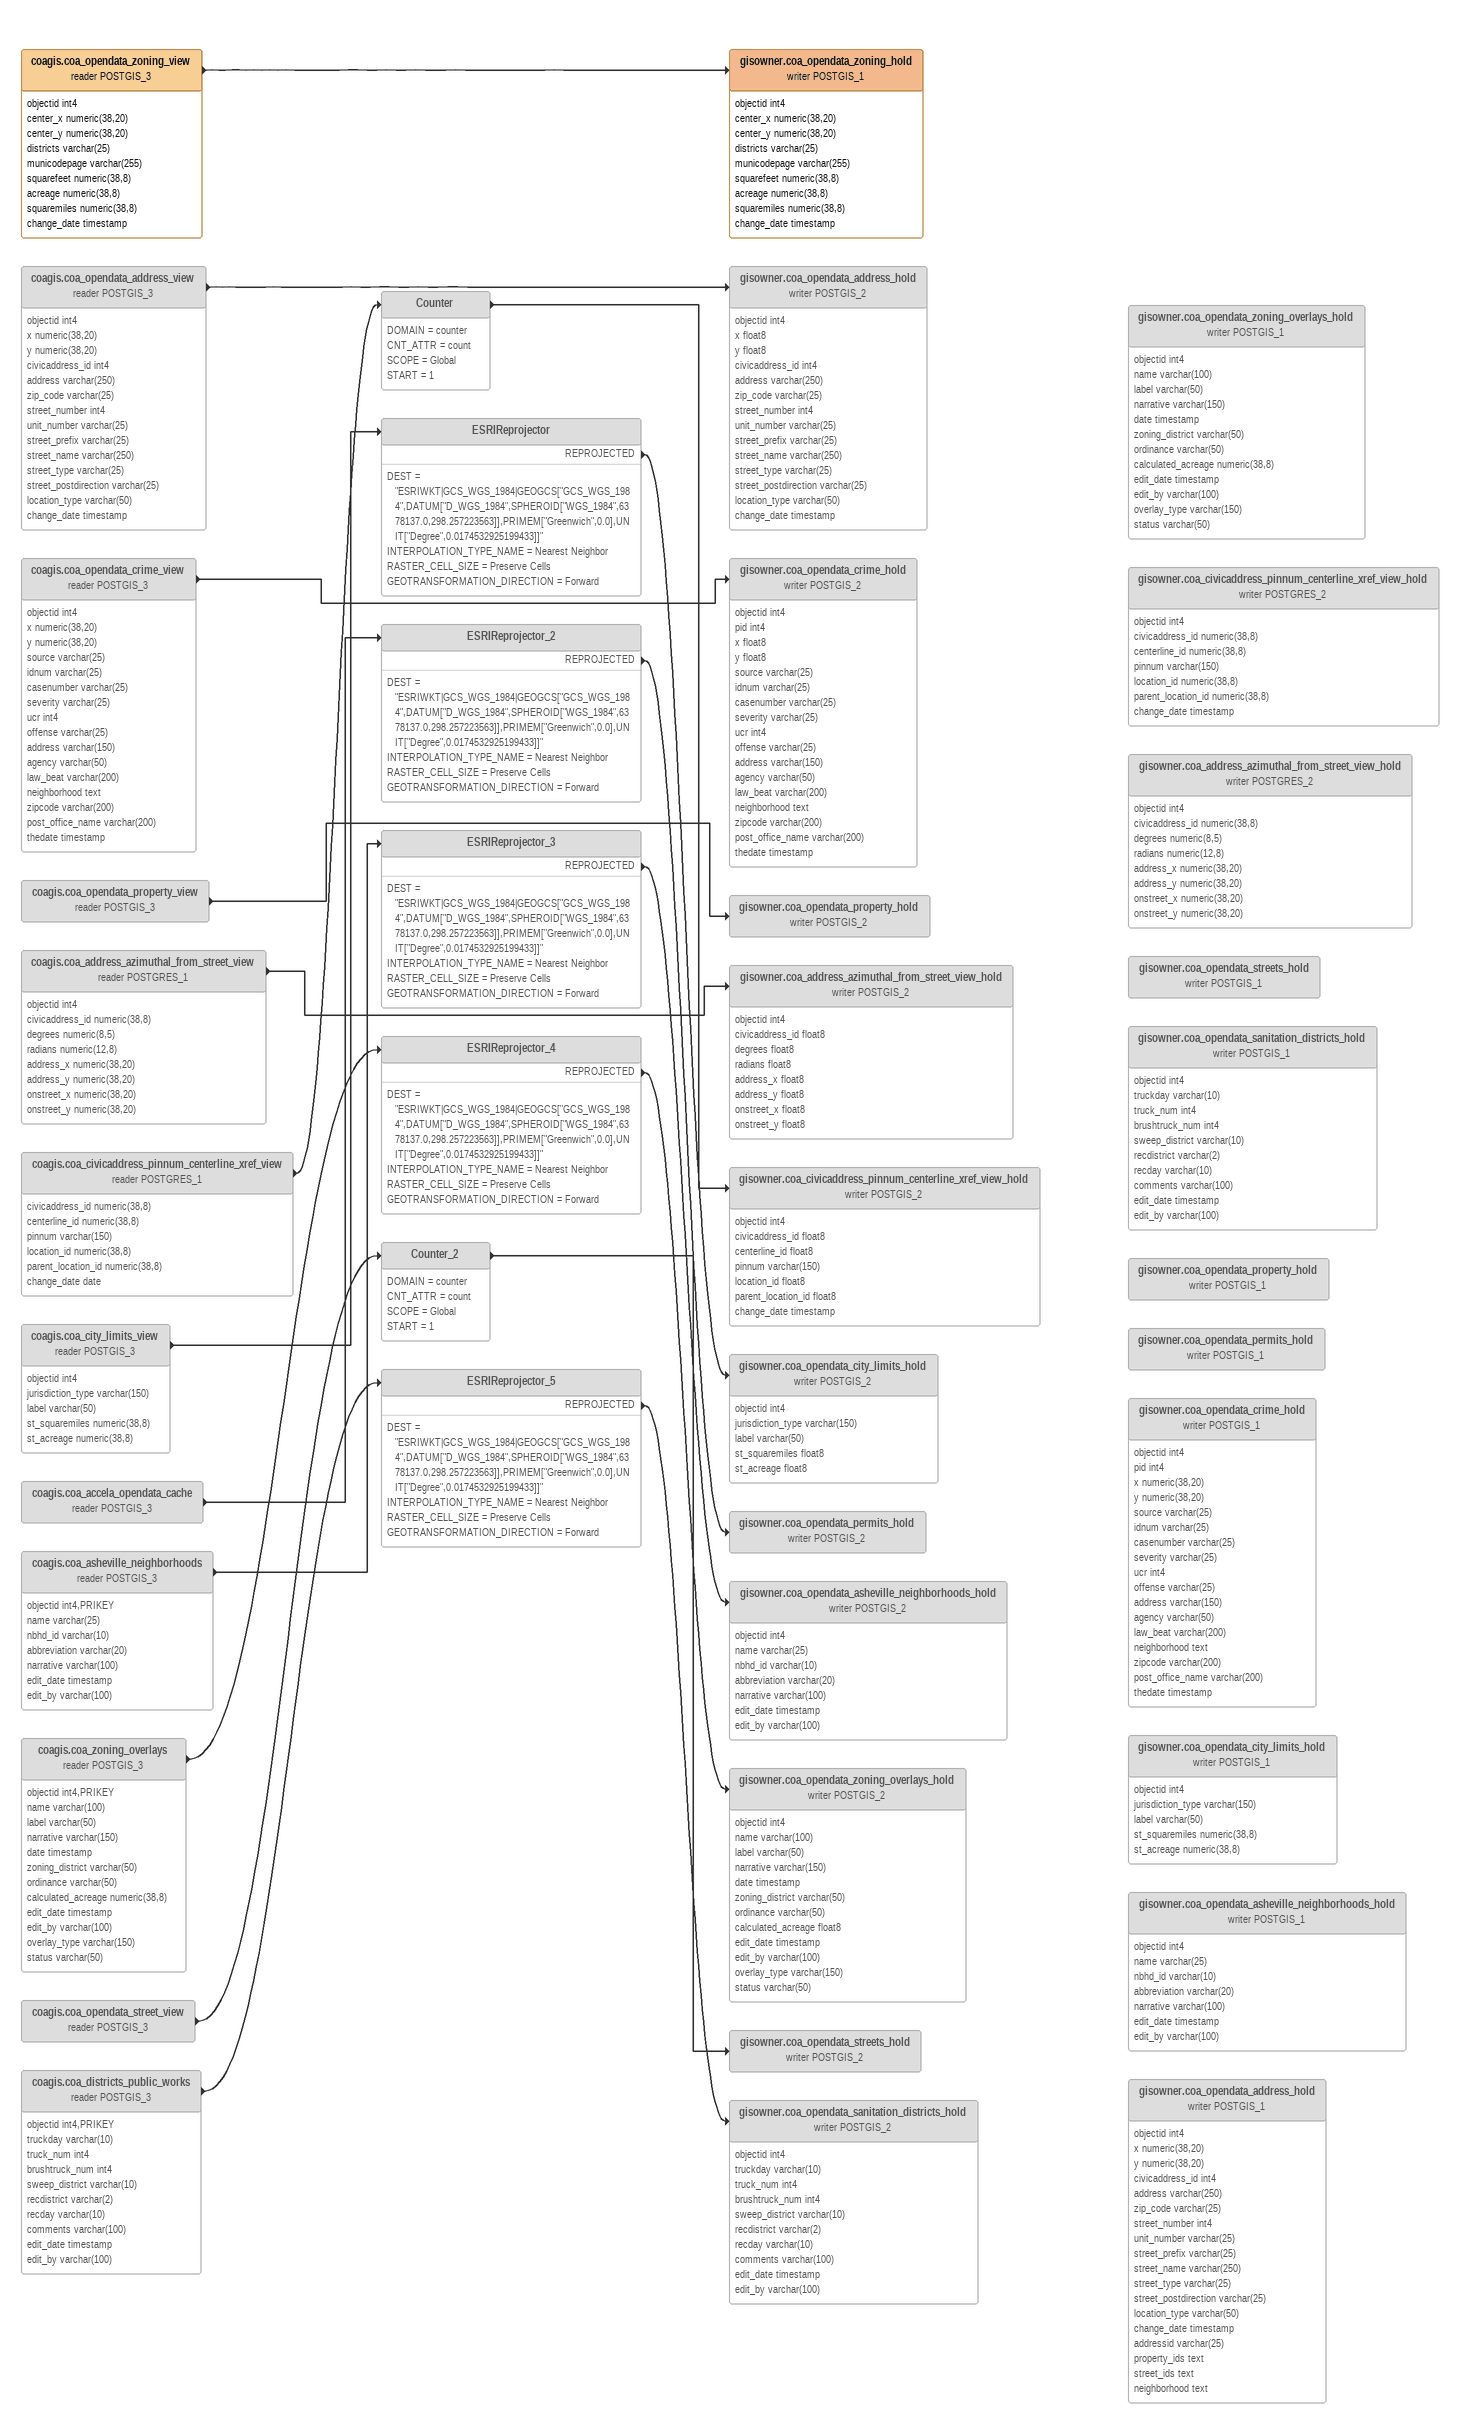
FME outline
coagis.coa_opendata_zoning_view (reader POSTGIS_3)
    attributes: objectid int4, center_x numeric(38,20), center_y numeric(38,20), districts varchar(25), municodepage varchar(255), squarefeet numeric(38,8), acreage numeric(38,8), squaremiles numeric(38,8), change_date timestamp
    -> gisowner.coa_opendata_zoning_hold (writer POSTGIS_1)
gisowner.coa_opendata_zoning_hold (writer POSTGIS_1)
    attributes: objectid int4, center_x numeric(38,20), center_y numeric(38,20), districts varchar(25), municodepage varchar(255), squarefeet numeric(38,8), acreage numeric(38,8), squaremiles numeric(38,8), change_date timestamp
coagis.coa_opendata_address_view (reader POSTGIS_3) [off]
    attributes: objectid int4, x numeric(38,20), y numeric(38,20), civicaddress_id int4, address varchar(250), zip_code varchar(25), street_number int4, unit_number varchar(25), street_prefix varchar(25), street_name varchar(250), street_type varchar(25), street_postdirection varchar(25), location_type varchar(50), change_date timestamp
    -> gisowner.coa_opendata_address_hold (writer POSTGIS_2)
gisowner.coa_opendata_address_hold (writer POSTGIS_2) [off]
    attributes: objectid int4, x float8, y float8, civicaddress_id int4, address varchar(250), zip_code varchar(25), street_number int4, unit_number varchar(25), street_prefix varchar(25), street_name varchar(250), street_type varchar(25), street_postdirection varchar(25), location_type varchar(50), change_date timestamp
coagis.coa_opendata_crime_view (reader POSTGIS_3) [off]
    attributes: objectid int4, x numeric(38,20), y numeric(38,20), source varchar(25), idnum varchar(25), casenumber varchar(25), severity varchar(25), ucr int4, offense varchar(25), address varchar(150), agency varchar(50), law_beat varchar(200), neighborhood text, zipcode varchar(200), post_office_name varchar(200), thedate timestamp
    -> gisowner.coa_opendata_crime_hold (writer POSTGIS_2)
gisowner.coa_opendata_crime_hold (writer POSTGIS_2) [off]
    attributes: objectid int4, pid int4, x float8, y float8, source varchar(25), idnum varchar(25), casenumber varchar(25), severity varchar(25), ucr int4, offense varchar(25), address varchar(150), agency varchar(50), law_beat varchar(200), neighborhood text, zipcode varchar(200), post_office_name varchar(200), thedate timestamp
coagis.coa_opendata_property_view (reader POSTGIS_3) [off]
    -> gisowner.coa_opendata_property_hold (writer POSTGIS_2)
gisowner.coa_opendata_property_hold (writer POSTGIS_2) [off]
coagis.coa_address_azimuthal_from_street_view (reader POSTGRES_1) [off]
    attributes: objectid int4, civicaddress_id numeric(38,8), degrees numeric(8,5), radians numeric(12,8), address_x numeric(38,20), address_y numeric(38,20), onstreet_x numeric(38,20), onstreet_y numeric(38,20)
    -> gisowner.coa_address_azimuthal_from_street_view_hold (writer POSTGIS_2)
gisowner.coa_address_azimuthal_from_street_view_hold (writer POSTGIS_2) [off]
    attributes: objectid int4, civicaddress_id float8, degrees float8, radians float8, address_x float8, address_y float8, onstreet_x float8, onstreet_y float8
coagis.coa_civicaddress_pinnum_centerline_xref_view (reader POSTGRES_1) [off]
    attributes: civicaddress_id numeric(38,8), centerline_id numeric(38,8), pinnum varchar(150), location_id numeric(38,8), parent_location_id numeric(38,8), change_date date
    -> Counter
Counter [off]
    DOMAIN = counter
    CNT_ATTR = count
    SCOPE = Global
    START = 1
    -> gisowner.coa_civicaddress_pinnum_centerline_xref_view_hold (writer POSTGIS_2)
gisowner.coa_civicaddress_pinnum_centerline_xref_view_hold (writer POSTGIS_2) [off]
    attributes: objectid int4, civicaddress_id float8, centerline_id float8, pinnum varchar(150), location_id float8, parent_location_id float8, change_date timestamp
coagis.coa_city_limits_view (reader POSTGIS_3) [off]
    attributes: objectid int4, jurisdiction_type varchar(150), label varchar(50), st_squaremiles numeric(38,8), st_acreage numeric(38,8)
    -> ESRIReprojector
ESRIReprojector [off]
    DEST = "ESRIWKT|GCS_WGS_1984|GEOGCS["GCS_WGS_1984",DATUM["D_WGS_1984",SPHEROID["WGS_1984",6378137.0,298.257223563]],PRIMEM["Greenwich",0.0],UNIT["Degree",0.0174532925199433]]"
    INTERPOLATION_TYPE_NAME = Nearest Neighbor
    RASTER_CELL_SIZE = Preserve Cells
    GEOTRANSFORMATION_DIRECTION = Forward
    REPROJECTED -> gisowner.coa_opendata_city_limits_hold (writer POSTGIS_2)
gisowner.coa_opendata_city_limits_hold (writer POSTGIS_2) [off]
    attributes: objectid int4, jurisdiction_type varchar(150), label varchar(50), st_squaremiles float8, st_acreage float8
coagis.coa_accela_opendata_cache (reader POSTGIS_3) [off]
    -> ESRIReprojector_2
ESRIReprojector_2 [off]
    DEST = "ESRIWKT|GCS_WGS_1984|GEOGCS["GCS_WGS_1984",DATUM["D_WGS_1984",SPHEROID["WGS_1984",6378137.0,298.257223563]],PRIMEM["Greenwich",0.0],UNIT["Degree",0.0174532925199433]]"
    INTERPOLATION_TYPE_NAME = Nearest Neighbor
    RASTER_CELL_SIZE = Preserve Cells
    GEOTRANSFORMATION_DIRECTION = Forward
    REPROJECTED -> gisowner.coa_opendata_permits_hold (writer POSTGIS_2)
gisowner.coa_opendata_permits_hold (writer POSTGIS_2) [off]
coagis.coa_asheville_neighborhoods (reader POSTGIS_3) [off]
    attributes: objectid int4,PRIKEY, name varchar(25), nbhd_id varchar(10), abbreviation varchar(20), narrative varchar(100), edit_date timestamp, edit_by varchar(100)
    -> ESRIReprojector_3
ESRIReprojector_3 [off]
    DEST = "ESRIWKT|GCS_WGS_1984|GEOGCS["GCS_WGS_1984",DATUM["D_WGS_1984",SPHEROID["WGS_1984",6378137.0,298.257223563]],PRIMEM["Greenwich",0.0],UNIT["Degree",0.0174532925199433]]"
    INTERPOLATION_TYPE_NAME = Nearest Neighbor
    RASTER_CELL_SIZE = Preserve Cells
    GEOTRANSFORMATION_DIRECTION = Forward
    REPROJECTED -> gisowner.coa_opendata_asheville_neighborhoods_hold (writer POSTGIS_2)
gisowner.coa_opendata_asheville_neighborhoods_hold (writer POSTGIS_2) [off]
    attributes: objectid int4, name varchar(25), nbhd_id varchar(10), abbreviation varchar(20), narrative varchar(100), edit_date timestamp, edit_by varchar(100)
coagis.coa_zoning_overlays (reader POSTGIS_3) [off]
    attributes: objectid int4,PRIKEY, name varchar(100), label varchar(50), narrative varchar(150), date timestamp, zoning_district varchar(50), ordinance varchar(50), calculated_acreage numeric(38,8), edit_date timestamp, edit_by varchar(100), overlay_type varchar(150), status varchar(50)
    -> ESRIReprojector_4
ESRIReprojector_4 [off]
    DEST = "ESRIWKT|GCS_WGS_1984|GEOGCS["GCS_WGS_1984",DATUM["D_WGS_1984",SPHEROID["WGS_1984",6378137.0,298.257223563]],PRIMEM["Greenwich",0.0],UNIT["Degree",0.0174532925199433]]"
    INTERPOLATION_TYPE_NAME = Nearest Neighbor
    RASTER_CELL_SIZE = Preserve Cells
    GEOTRANSFORMATION_DIRECTION = Forward
    REPROJECTED -> gisowner.coa_opendata_zoning_overlays_hold (writer POSTGIS_2)
gisowner.coa_opendata_zoning_overlays_hold (writer POSTGIS_2) [off]
    attributes: objectid int4, name varchar(100), label varchar(50), narrative varchar(150), date timestamp, zoning_district varchar(50), ordinance varchar(50), calculated_acreage float8, edit_date timestamp, edit_by varchar(100), overlay_type varchar(150), status varchar(50)
coagis.coa_opendata_street_view (reader POSTGIS_3) [off]
    -> Counter_2
Counter_2 [off]
    DOMAIN = counter
    CNT_ATTR = count
    SCOPE = Global
    START = 1
    -> gisowner.coa_opendata_streets_hold (writer POSTGIS_2)
gisowner.coa_opendata_streets_hold (writer POSTGIS_2) [off]
coagis.coa_districts_public_works (reader POSTGIS_3) [off]
    attributes: objectid int4,PRIKEY, truckday varchar(10), truck_num int4, brushtruck_num int4, sweep_district varchar(10), recdistrict varchar(2), recday varchar(10), comments varchar(100), edit_date timestamp, edit_by varchar(100)
    -> ESRIReprojector_5
ESRIReprojector_5 [off]
    DEST = "ESRIWKT|GCS_WGS_1984|GEOGCS["GCS_WGS_1984",DATUM["D_WGS_1984",SPHEROID["WGS_1984",6378137.0,298.257223563]],PRIMEM["Greenwich",0.0],UNIT["Degree",0.0174532925199433]]"
    INTERPOLATION_TYPE_NAME = Nearest Neighbor
    RASTER_CELL_SIZE = Preserve Cells
    GEOTRANSFORMATION_DIRECTION = Forward
    REPROJECTED -> gisowner.coa_opendata_sanitation_districts_hold (writer POSTGIS_2)
gisowner.coa_opendata_sanitation_districts_hold (writer POSTGIS_2) [off]
    attributes: objectid int4, truckday varchar(10), truck_num int4, brushtruck_num int4, sweep_district varchar(10), recdistrict varchar(2), recday varchar(10), comments varchar(100), edit_date timestamp, edit_by varchar(100)
gisowner.coa_opendata_zoning_overlays_hold (writer POSTGIS_1) [off]
    attributes: objectid int4, name varchar(100), label varchar(50), narrative varchar(150), date timestamp, zoning_district varchar(50), ordinance varchar(50), calculated_acreage numeric(38,8), edit_date timestamp, edit_by varchar(100), overlay_type varchar(150), status varchar(50)
gisowner.coa_civicaddress_pinnum_centerline_xref_view_hold (writer POSTGRES_2) [off]
    attributes: objectid int4, civicaddress_id numeric(38,8), centerline_id numeric(38,8), pinnum varchar(150), location_id numeric(38,8), parent_location_id numeric(38,8), change_date timestamp
gisowner.coa_address_azimuthal_from_street_view_hold (writer POSTGRES_2) [off]
    attributes: objectid int4, civicaddress_id numeric(38,8), degrees numeric(8,5), radians numeric(12,8), address_x numeric(38,20), address_y numeric(38,20), onstreet_x numeric(38,20), onstreet_y numeric(38,20)
gisowner.coa_opendata_streets_hold (writer POSTGIS_1) [off]
gisowner.coa_opendata_sanitation_districts_hold (writer POSTGIS_1) [off]
    attributes: objectid int4, truckday varchar(10), truck_num int4, brushtruck_num int4, sweep_district varchar(10), recdistrict varchar(2), recday varchar(10), comments varchar(100), edit_date timestamp, edit_by varchar(100)
gisowner.coa_opendata_property_hold (writer POSTGIS_1) [off]
gisowner.coa_opendata_permits_hold (writer POSTGIS_1) [off]
gisowner.coa_opendata_crime_hold (writer POSTGIS_1) [off]
    attributes: objectid int4, pid int4, x numeric(38,20), y numeric(38,20), source varchar(25), idnum varchar(25), casenumber varchar(25), severity varchar(25), ucr int4, offense varchar(25), address varchar(150), agency varchar(50), law_beat varchar(200), neighborhood text, zipcode varchar(200), post_office_name varchar(200), thedate timestamp
gisowner.coa_opendata_city_limits_hold (writer POSTGIS_1) [off]
    attributes: objectid int4, jurisdiction_type varchar(150), label varchar(50), st_squaremiles numeric(38,8), st_acreage numeric(38,8)
gisowner.coa_opendata_asheville_neighborhoods_hold (writer POSTGIS_1) [off]
    attributes: objectid int4, name varchar(25), nbhd_id varchar(10), abbreviation varchar(20), narrative varchar(100), edit_date timestamp, edit_by varchar(100)
gisowner.coa_opendata_address_hold (writer POSTGIS_1) [off]
    attributes: objectid int4, x numeric(38,20), y numeric(38,20), civicaddress_id int4, address varchar(250), zip_code varchar(25), street_number int4, unit_number varchar(25), street_prefix varchar(25), street_name varchar(250), street_type varchar(25), street_postdirection varchar(25), location_type varchar(50), change_date timestamp, addressid varchar(25), property_ids text, street_ids text, neighborhood text
